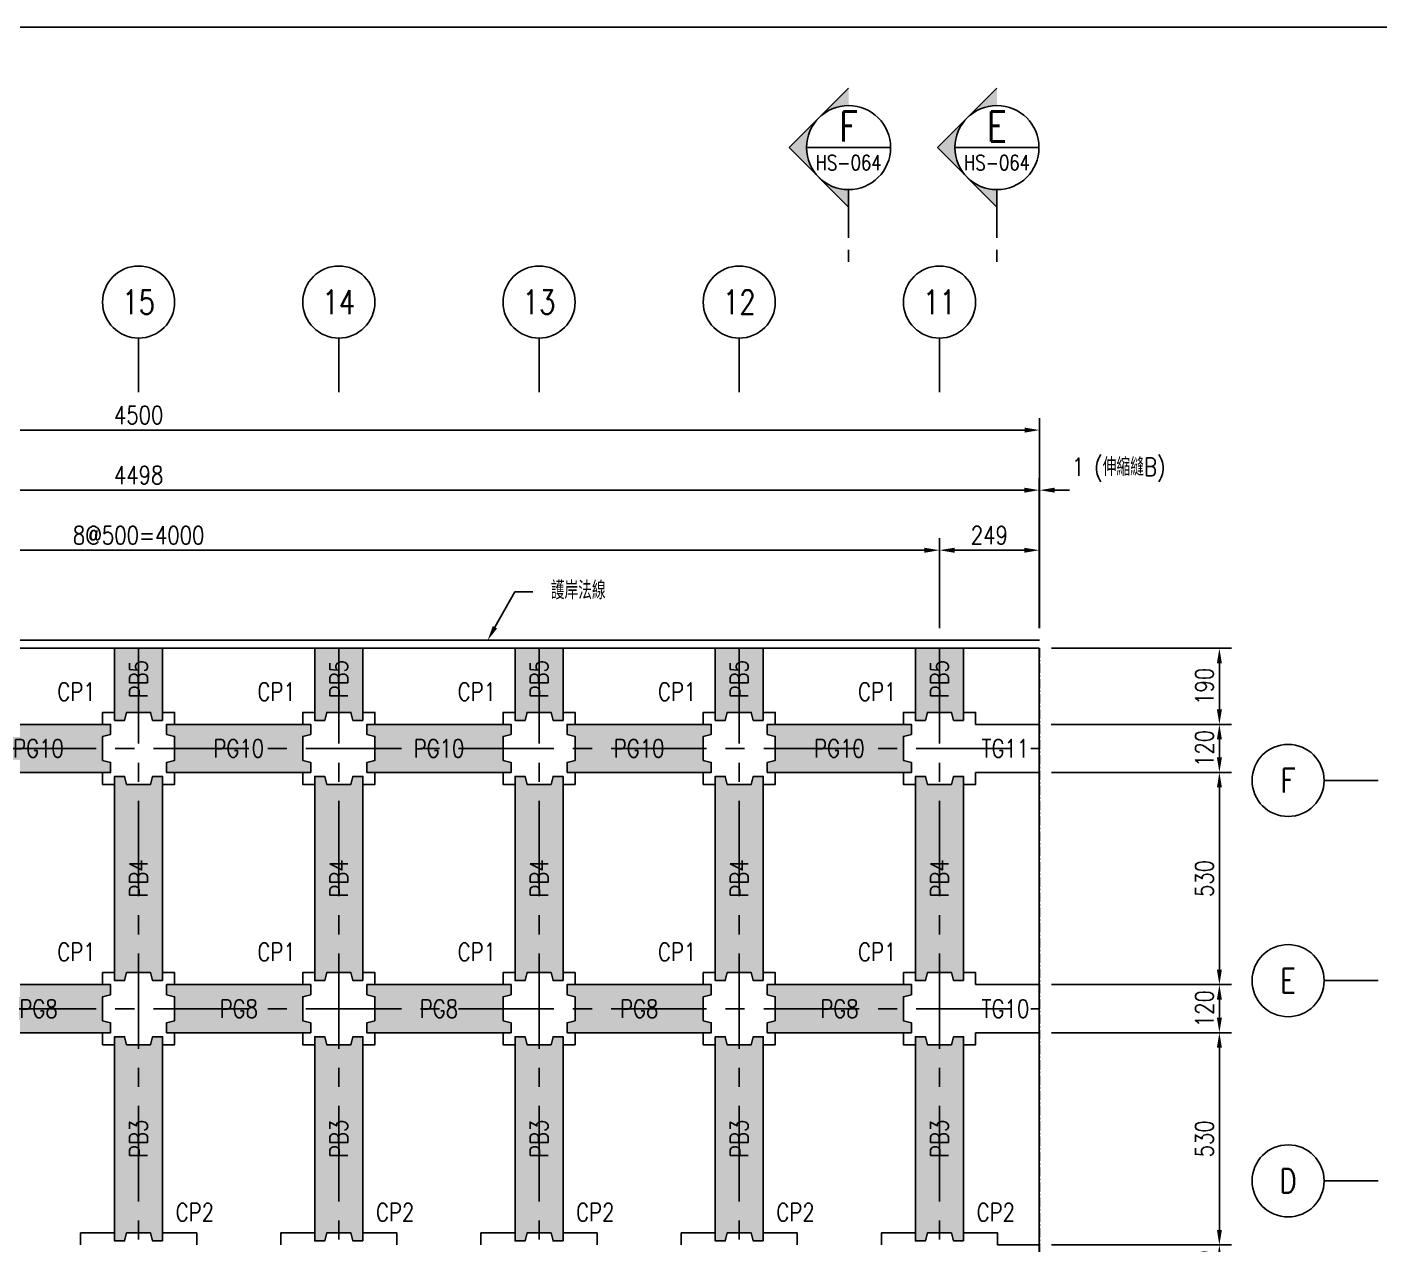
# Model space of a CAD drawing. Extents: x -3697 to 31808, y -9561 to -1274.
# Drawn here: x -648 to 2731, y -4315 to -1274 of the extents above; entities that cross this region are included whole.
import ezdxf
from ezdxf import colors
from ezdxf.entities.mleader import LeaderData, LeaderLine
from ezdxf.enums import TextEntityAlignment as Align
from ezdxf.math import Vec2, Vec3

# ---------------------------------------------------------------- set-up
doc = ezdxf.new("R2010")
doc.units = 0
doc.header["$LTSCALE"] = 0.05
doc.linetypes.add('CENTER', pattern=[50.8, 31.75, -6.35, 6.35, -6.35])
doc.linetypes.add('DASHED', pattern=[19.05, 12.7, -6.35])
doc.layers.get('0').update_dxf_attribs({"linetype": 'CONTINUOUS'})
doc.layers.get('Defpoints').update_dxf_attribs({"linetype": 'CONTINUOUS'})
for name, color, linetype in [('DIM_03', 1, 'CONTINUOUS'), ('HB_0', 7, 'CONTINUOUS'), ('HB_DIM', 1, 'CONTINUOUS'), ('HB_SYMBOLS', 7, 'CONTINUOUS'), ('場鑄梁', 4, 'CONTINUOUS'), ('場鑄梁_TXT', 2, 'CONTINUOUS'), ('場鑄梁_虛線', 4, 'CONTINUOUS'), ('底圖', 7, 'CONTINUOUS'), ('預鑄梁', 7, 'CONTINUOUS'), ('預鑄梁_HATCH', 253, 'CONTINUOUS'), ('預鑄梁_TXT', 2, 'CONTINUOUS'), ('預鑄梁_外緣', 7, 'CONTINUOUS'), ('預鑄樁帽', 6, 'CONTINUOUS'), ('預鑄樁帽_TXT', 2, 'CONTINUOUS')]:
    doc.layers.add(name, color=color, linetype=linetype)
doc.layers.get('預鑄樁帽').off()
doc.styles.get("Standard").update_dxf_attribs({"font": 'ROMANS.shx', "width": 0.8, "bigfont": 'lchinap.shx'})
doc.styles.add('結構平面-V3$0$STANDARD', font='ROMANS', dxfattribs={"width": 0.8, "bigfont": 'LCHINA.shx'})
doc.dimstyles.new('150cm', dxfattribs={"dimscale": 15, "dimtxt": 3, "dimasz": 2.5, "dimexe": 2, "dimexo": 2, "dimgap": 1, "dimtad": 1, "dimdsep": 46, "dimtxsty": 'Standard', "dimcen": 0, "dimclrt": 2, "dimadec": 0, "dimazin": 0, "dimtfac": 1, "dimtix": 1, "dimtmove": 2, "dimatfit": 3, "dimfxl": 0, "dimtolj": 1, "dimtzin": 0, "dimarcsym": 0})

# ---------------------------------------------------------------- blocks, each defined once
blk = doc.blocks.new('*D23')
at = {"layer": 'Defpoints', "color": 0}
for p in [(1879.9, -2580.3), (1630.9, -2805.3), (1879.9, -2805.3)]:
    blk.add_point(p, dxfattribs=at)
at = {"layer": 'HB_DIM', "color": 0, "lineweight": -2}
for p, q in [((1630.9, -2775.3), (1630.9, -2550.3)), ((1879.9, -2775.3), (1879.9, -2550.3)), ((1668.4, -2580.3), (1842.4, -2580.3))]:
    blk.add_line(p, q, dxfattribs=at)
at = {"layer": 'HB_DIM', "color": 0}
for points in [[(1668.4, -2574.1), (1668.4, -2586.6), (1630.9, -2580.3)], [(1842.4, -2574.1), (1842.4, -2586.6), (1879.9, -2580.3)]]:
    blk.add_solid(points, dxfattribs=at)
at = {"layer": 'HB_DIM', "color": 2, "insert": (1755.4, -2542.8), "char_height": 45, "attachment_point": 5}
blk.add_mtext('\\A1;249', dxfattribs=at)
blk = doc.blocks.new('*D24')
at = {"layer": 'Defpoints', "color": 0}
for p in [(1879.9, -2430.3), (-2618.1, -2805.3), (1879.9, -2805.3)]:
    blk.add_point(p, dxfattribs=at)
at = {"layer": 'HB_DIM', "color": 0, "lineweight": -2}
for p, q in [((-2618.1, -2775.3), (-2618.1, -2400.3)), ((-2580.6, -2430.3), (1842.4, -2430.3)), ((1879.9, -2775.3), (1879.9, -2400.3))]:
    blk.add_line(p, q, dxfattribs=at)
at = {"layer": 'HB_DIM', "color": 0}
for points in [[(-2580.6, -2424.1), (-2580.6, -2436.6), (-2618.1, -2430.3)], [(1842.4, -2424.1), (1842.4, -2436.6), (1879.9, -2430.3)]]:
    blk.add_solid(points, dxfattribs=at)
at = {"layer": 'HB_DIM', "color": 2, "insert": (-369.1, -2392.8), "char_height": 45, "attachment_point": 5}
blk.add_mtext('\\A1;4498', dxfattribs=at)
blk = doc.blocks.new('*D25')
at = {"layer": 'Defpoints', "color": 0}
for p in [(1880.9, -2430.3), (1879.9, -2805.3), (1880.9, -2805.3)]:
    blk.add_point(p, dxfattribs=at)
at = {"layer": 'HB_DIM', "color": 0, "lineweight": -2}
for p, q in [((1842.4, -2430.3), (1804.9, -2430.3)), ((1879.9, -2775.3), (1879.9, -2400.3)), ((1879.9, -2430.3), (1880.9, -2430.3)), ((1880.9, -2775.3), (1880.9, -2400.3)), ((1918.4, -2430.3), (1955.9, -2430.3))]:
    blk.add_line(p, q, dxfattribs=at)
at = {"layer": 'HB_DIM', "color": 0}
for points in [[(1842.4, -2424.1), (1842.4, -2436.6), (1879.9, -2430.3)], [(1918.4, -2424.1), (1918.4, -2436.6), (1880.9, -2430.3)]]:
    blk.add_solid(points, dxfattribs=at)
at = {"layer": 'HB_DIM', "color": 2, "insert": (2078.5, -2379.7), "char_height": 45, "attachment_point": 5}
blk.add_mtext('\\A1;1 (伸縮縫B)', dxfattribs=at)
blk = doc.blocks.new('*D27')
at = {"layer": 'Defpoints', "color": 0}
for p in [(1880.9, -2280.3), (-2619.1, -2805.3), (1880.9, -2805.3)]:
    blk.add_point(p, dxfattribs=at)
at = {"layer": 'HB_DIM', "color": 0, "lineweight": -2}
for p, q in [((-2619.1, -2775.3), (-2619.1, -2250.3)), ((1880.9, -2775.3), (1880.9, -2250.3)), ((-2581.6, -2280.3), (1843.4, -2280.3))]:
    blk.add_line(p, q, dxfattribs=at)
at = {"layer": 'HB_DIM', "color": 0}
for points in [[(-2581.6, -2274.1), (-2581.6, -2286.6), (-2619.1, -2280.3)], [(1843.4, -2274.1), (1843.4, -2286.6), (1880.9, -2280.3)]]:
    blk.add_solid(points, dxfattribs=at)
at = {"layer": 'HB_DIM', "color": 2, "insert": (-369.1, -2242.8), "char_height": 45, "attachment_point": 5}
blk.add_mtext('\\A1;4500', dxfattribs=at)
blk = doc.blocks.new('*D82')
at = {"layer": 'Defpoints', "color": 0}
for p in [(-2369.1, -2580.3), (-2369.1, -2805.3), (1630.9, -2805.3)]:
    blk.add_point(p, dxfattribs=at)
at = {"layer": 'HB_DIM', "color": 0, "lineweight": -2}
for p, q in [((-2369.1, -2775.3), (-2369.1, -2550.3)), ((1630.9, -2775.3), (1630.9, -2550.3)), ((1593.4, -2580.3), (-2331.6, -2580.3))]:
    blk.add_line(p, q, dxfattribs=at)
at = {"layer": 'HB_DIM', "color": 0}
for points in [[(-2331.6, -2574.1), (-2331.6, -2586.6), (-2369.1, -2580.3)], [(1593.4, -2574.1), (1593.4, -2586.6), (1630.9, -2580.3)]]:
    blk.add_solid(points, dxfattribs=at)
at = {"layer": 'HB_DIM', "color": 2, "insert": (-369.1, -2542.8), "char_height": 45, "attachment_point": 5}
blk.add_mtext('\\A1;8@500=4000', dxfattribs=at)
blk = doc.blocks.new('*D85')
at = {"layer": 'Defpoints', "color": 0}
for p in [(1880.9, -2825.3), (1879.9, -3015.3), (2329.9, -3015.3)]:
    blk.add_point(p, dxfattribs=at)
at = {"layer": 'HB_DIM', "color": 0, "lineweight": -2}
for p, q in [((1910.9, -2825.3), (2359.9, -2825.3)), ((2329.9, -2862.8), (2329.9, -2977.8)), ((1909.9, -3015.3), (2359.9, -3015.3))]:
    blk.add_line(p, q, dxfattribs=at)
at = {"layer": 'HB_DIM', "color": 0}
for points in [[(2323.7, -2862.8), (2336.2, -2862.8), (2329.9, -2825.3)], [(2323.7, -2977.8), (2336.2, -2977.8), (2329.9, -3015.3)]]:
    blk.add_solid(points, dxfattribs=at)
at = {"layer": 'HB_DIM', "color": 2, "insert": (2292.4, -2920.3), "char_height": 45, "attachment_point": 5, "rotation": 90}
blk.add_mtext('\\A1;190', dxfattribs=at)
blk = doc.blocks.new('*D86')
at = {"layer": 'Defpoints', "color": 0}
for p in [(1879.9, -3015.3), (1880.9, -3135.3), (2329.9, -3135.3)]:
    blk.add_point(p, dxfattribs=at)
at = {"layer": 'HB_DIM', "color": 0, "lineweight": -2}
for p, q in [((1909.9, -3015.3), (2359.9, -3015.3)), ((2329.9, -3052.8), (2329.9, -3097.8)), ((1910.9, -3135.3), (2359.9, -3135.3))]:
    blk.add_line(p, q, dxfattribs=at)
at = {"layer": 'HB_DIM', "color": 0}
for points in [[(2323.7, -3052.8), (2336.2, -3052.8), (2329.9, -3015.3)], [(2323.7, -3097.8), (2336.2, -3097.8), (2329.9, -3135.3)]]:
    blk.add_solid(points, dxfattribs=at)
at = {"layer": 'HB_DIM', "color": 2, "insert": (2292.4, -3075.3), "char_height": 45, "attachment_point": 5, "rotation": 90}
blk.add_mtext('\\A1;120', dxfattribs=at)
blk = doc.blocks.new('*D87')
at = {"layer": 'Defpoints', "color": 0}
for p in [(1880.9, -3135.3), (1880.9, -3665.3), (2329.9, -3665.3)]:
    blk.add_point(p, dxfattribs=at)
at = {"layer": 'HB_DIM', "color": 0, "lineweight": -2}
for p, q in [((1910.9, -3135.3), (2359.9, -3135.3)), ((2329.9, -3172.8), (2329.9, -3627.8)), ((1910.9, -3665.3), (2359.9, -3665.3))]:
    blk.add_line(p, q, dxfattribs=at)
at = {"layer": 'HB_DIM', "color": 0}
for points in [[(2323.7, -3172.8), (2336.2, -3172.8), (2329.9, -3135.3)], [(2323.7, -3627.8), (2336.2, -3627.8), (2329.9, -3665.3)]]:
    blk.add_solid(points, dxfattribs=at)
at = {"layer": 'HB_DIM', "color": 2, "insert": (2292.4, -3400.3), "char_height": 45, "attachment_point": 5, "rotation": 90}
blk.add_mtext('\\A1;530', dxfattribs=at)
blk = doc.blocks.new('*D88')
at = {"layer": 'Defpoints', "color": 0}
for p in [(1880.9, -3665.3), (1880.9, -3785.3), (2329.9, -3785.3)]:
    blk.add_point(p, dxfattribs=at)
at = {"layer": 'HB_DIM', "color": 0, "lineweight": -2}
for p, q in [((1910.9, -3665.3), (2359.9, -3665.3)), ((2329.9, -3702.8), (2329.9, -3747.8)), ((1910.9, -3785.3), (2359.9, -3785.3))]:
    blk.add_line(p, q, dxfattribs=at)
at = {"layer": 'HB_DIM', "color": 0}
for points in [[(2323.7, -3702.8), (2336.2, -3702.8), (2329.9, -3665.3)], [(2323.7, -3747.8), (2336.2, -3747.8), (2329.9, -3785.3)]]:
    blk.add_solid(points, dxfattribs=at)
at = {"layer": 'HB_DIM', "color": 2, "insert": (2292.4, -3725.3), "char_height": 45, "attachment_point": 5, "rotation": 90}
blk.add_mtext('\\A1;120', dxfattribs=at)
blk = doc.blocks.new('*D89')
at = {"layer": 'Defpoints', "color": 0}
for p in [(1880.9, -3785.3), (1880.9, -4315.3), (2329.9, -4315.3)]:
    blk.add_point(p, dxfattribs=at)
at = {"layer": 'HB_DIM', "color": 0, "lineweight": -2}
for p, q in [((1910.9, -3785.3), (2359.9, -3785.3)), ((2329.9, -3822.8), (2329.9, -4277.8)), ((1910.9, -4315.3), (2359.9, -4315.3))]:
    blk.add_line(p, q, dxfattribs=at)
at = {"layer": 'HB_DIM', "color": 0}
for points in [[(2323.7, -3822.8), (2336.2, -3822.8), (2329.9, -3785.3)], [(2323.7, -4277.8), (2336.2, -4277.8), (2329.9, -4315.3)]]:
    blk.add_solid(points, dxfattribs=at)
at = {"layer": 'HB_DIM', "color": 2, "insert": (2292.4, -4050.3), "char_height": 45, "attachment_point": 5, "rotation": 90}
blk.add_mtext('\\A1;530', dxfattribs=at)
blk = doc.blocks.new('*D90')
at = {"layer": 'Defpoints', "color": 0}
for p in [(1880.9, -4315.3), (1880.9, -4435.3), (2329.9, -4435.3)]:
    blk.add_point(p, dxfattribs=at)
at = {"layer": 'HB_DIM', "color": 0, "lineweight": -2}
for p, q in [((1910.9, -4315.3), (2359.9, -4315.3)), ((2329.9, -4352.8), (2329.9, -4397.8)), ((1910.9, -4435.3), (2359.9, -4435.3))]:
    blk.add_line(p, q, dxfattribs=at)
at = {"layer": 'HB_DIM', "color": 0}
for points in [[(2323.7, -4352.8), (2336.2, -4352.8), (2329.9, -4315.3)], [(2323.7, -4397.8), (2336.2, -4397.8), (2329.9, -4435.3)]]:
    blk.add_solid(points, dxfattribs=at)
at = {"layer": 'HB_DIM', "color": 2, "insert": (2292.4, -4375.3), "char_height": 45, "attachment_point": 5, "rotation": 90}
blk.add_mtext('\\A1;120', dxfattribs=at)
blk = doc.blocks.new('gr_t')
at = {"layer": 'HB_SYMBOLS', "color": 4, "linetype": 'Continuous'}
blk.add_line((0, -6), (0, -15), dxfattribs=at)
blk.add_circle((0, 0), 6, dxfattribs=at)
at = {"layer": 'HB_SYMBOLS', "color": 4, "linetype": 'Continuous', "width": 0.8}
blk.add_attdef('A', text='', height=4.5, dxfattribs=at).set_placement((0, 0), align=Align.MIDDLE)
blk = doc.blocks.new('PG8')
at = {"layer": '預鑄梁_HATCH'}
blk.add_hatch(color=256, dxfattribs=at).paths.add_polyline_path([(0, 25), (0, 0), (360, 0), (360, 25), (340, 30), (340, 90), (360, 95), (360, 120), (0, 120), (0, 95), (20, 90), (20, 30)])
at = {"layer": '預鑄梁', "linetype": 'DASHED', "ltscale": 50}
blk.add_lwpolyline([(0, 0), (0, 25), (20, 30), (20, 90), (0, 95), (0, 120), (360, 120), (360, 95), (340, 90), (340, 30), (360, 25), (360, 0), (0, 0)], dxfattribs=at)
at = {"layer": '預鑄梁_外緣'}
blk.add_lwpolyline([(0, 0), (0, 25), (20, 30), (20, 90), (0, 95), (0, 120), (360, 120), (360, 95), (340, 90), (340, 30), (360, 25), (360, 0), (0, 0)], dxfattribs=at)
at = {"layer": '預鑄梁_TXT', "linetype": 'Continuous', "style": '結構平面-V3$0$STANDARD', "width": 0.8}
blk.add_text('PG8', height=45, rotation=0, dxfattribs=at).set_placement((180, 60), align=Align.MIDDLE)
blk = doc.blocks.new('PG10')
at = {"layer": '預鑄梁_HATCH'}
blk.add_hatch(color=256, dxfattribs=at).paths.add_polyline_path([(0, 25), (0, 0), (360, 0), (360, 25), (340, 30), (340, 90), (360, 95), (360, 120), (0, 120), (0, 95), (20, 90), (20, 30)])
at = {"layer": '預鑄梁', "linetype": 'DASHED', "ltscale": 50}
blk.add_lwpolyline([(0, 0), (0, 25), (20, 30), (20, 90), (0, 95), (0, 120), (360, 120), (360, 95), (340, 90), (340, 30), (360, 25), (360, 0), (0, 0)], dxfattribs=at)
at = {"layer": '預鑄梁_外緣'}
blk.add_lwpolyline([(0, 0), (0, 25), (20, 30), (20, 90), (0, 95), (0, 120), (360, 120), (360, 95), (340, 90), (340, 30), (360, 25), (360, 0), (0, 0)], dxfattribs=at)
at = {"layer": '預鑄梁_TXT', "linetype": 'Continuous', "style": '結構平面-V3$0$STANDARD', "width": 0.8}
blk.add_text('PG10', height=45, rotation=0, dxfattribs=at).set_placement((180, 60), align=Align.MIDDLE)
blk = doc.blocks.new('PB3')
at = {"layer": '預鑄梁_HATCH'}
blk.add_hatch(color=256, dxfattribs=at).paths.add_polyline_path([(-25, 0), (0, 0), (0, 510), (-25, 510), (-30, 490), (-90, 490), (-95, 510), (-120, 510), (-120, 0), (-95, 0), (-90, 20), (-30, 20)])
at = {"layer": '預鑄梁', "linetype": 'DASHED', "ltscale": 50}
blk.add_lwpolyline([(0, 0), (-25, 0), (-30, 20), (-90, 20), (-95, 0), (-120, 0), (-120, 510), (-95, 510), (-90, 490), (-30, 490), (-25, 510), (0, 510), (0, 0)], dxfattribs=at)
at = {"layer": '預鑄梁_外緣'}
blk.add_lwpolyline([(0, 0), (-25, 0), (-30, 20), (-90, 20), (-95, 0), (-120, 0), (-120, 510), (-95, 510), (-90, 490), (-30, 490), (-25, 510), (0, 510), (0, 0)], dxfattribs=at)
at = {"layer": '預鑄梁_TXT', "linetype": 'Continuous', "style": '結構平面-V3$0$STANDARD', "width": 0.8}
blk.add_text('PB3', height=45, rotation=90, dxfattribs=at).set_placement((-60, 255), align=Align.MIDDLE)
blk = doc.blocks.new('PB4')
at = {"layer": '預鑄梁_HATCH'}
blk.add_hatch(color=256, dxfattribs=at).paths.add_polyline_path([(-25, 0), (0, 0), (0, 510), (-25, 510), (-30, 490), (-90, 490), (-95, 510), (-120, 510), (-120, 0), (-95, 0), (-90, 20), (-30, 20)])
at = {"layer": '預鑄梁', "linetype": 'DASHED', "ltscale": 50}
blk.add_lwpolyline([(0, 0), (-25, 0), (-30, 20), (-90, 20), (-95, 0), (-120, 0), (-120, 510), (-95, 510), (-90, 490), (-30, 490), (-25, 510), (0, 510), (0, 0)], dxfattribs=at)
at = {"layer": '預鑄梁_外緣'}
blk.add_lwpolyline([(0, 0), (-25, 0), (-30, 20), (-90, 20), (-95, 0), (-120, 0), (-120, 510), (-95, 510), (-90, 490), (-30, 490), (-25, 510), (0, 510), (0, 0)], dxfattribs=at)
at = {"layer": '預鑄梁_TXT', "linetype": 'Continuous', "style": '結構平面-V3$0$STANDARD', "width": 0.8}
blk.add_text('PB4', height=45, rotation=90, dxfattribs=at).set_placement((-60, 255), align=Align.MIDDLE)
blk = doc.blocks.new('PB5')
at = {"layer": '預鑄梁_HATCH'}
blk.add_hatch(color=256, dxfattribs=at).paths.add_polyline_path([(0, 180), (-120, 180), (-120, 0), (-95, 0), (-90, 20), (-30, 20), (-25, 0), (0, 0)])
at = {"layer": '預鑄梁', "linetype": 'DASHED', "ltscale": 50}
blk.add_lwpolyline([(0, 0), (-25, 0), (-30, 20), (-90, 20), (-95, 0), (-120, 0), (-120, 180), (0, 180), (0, 0)], dxfattribs=at)
at = {"layer": '預鑄梁_外緣'}
blk.add_lwpolyline([(0, 0), (-25, 0), (-30, 20), (-90, 20), (-95, 0), (-120, 0), (-120, 180), (0, 180), (0, 0)], dxfattribs=at)
at = {"layer": '預鑄梁_TXT', "linetype": 'Continuous', "style": '結構平面-V3$0$STANDARD', "width": 0.8}
blk.add_text('PB5', height=45, rotation=90, dxfattribs=at).set_placement((-60, 102.7), align=Align.MIDDLE)
blk = doc.blocks.new('CP1')
at = {"layer": '預鑄樁帽_TXT', "linetype": 'Continuous', "width": 0.8}
blk.add_text('CP1', height=45, dxfattribs=at).set_placement((-255.3, 241.6), align=Align.MIDDLE)
blk = doc.blocks.new('CP2')
at = {"layer": '預鑄樁帽_TXT', "linetype": 'Continuous', "width": 0.8}
blk.add_text('CP2', height=45, dxfattribs=at).set_placement((-14.5, 241.6), align=Align.MIDDLE)
blk = doc.blocks.new('SEC2U0-n')
at = {"color": 2, "linetype": 'Continuous'}
for p, q in [((-9.9, 0), (0, 9.9)), ((0, 9.9), (9.9, 0)), ((-7.51, 0), (-10.62, 0))]:
    blk.add_line(p, q, dxfattribs=at)
at = {"color": 3}
for p, q in [((-17, 0), (-19, 0)), ((-15, 0), (-7, 0))]:
    blk.add_line(p, q, dxfattribs=at)
at = {"color": 2, "linetype": 'Continuous'}
blk.add_circle((0, 0), 7, dxfattribs=at)
for points in [[(0, 9.9), (-3.5, 6.06), (-4.95, 4.95), (-4.26, 5.55)], [(0, 9.9), (-1.81, 6.76), (-3.5, 6.06), (-1.81, 6.76)], [(0, 9.9), (0, 7), (-1.81, 6.76), (-0.91, 6.94)], [(0, 9.9), (3.5, 6.06), (4.95, 4.95), (4.26, 5.55)], [(0, 9.9), (1.81, 6.76), (3.5, 6.06), (1.81, 6.76)], [(0, 9.9), (0, 7), (1.81, 6.76), (0.91, 6.94)], [(-9.9, 0), (-6.06, 3.5), (-4.95, 4.95), (-5.55, 4.26)], [(9.9, 0), (6.06, 3.5), (4.95, 4.95), (5.55, 4.26)], [(-9.9, 0), (-6.76, 1.81), (-6.06, 3.5), (-6.76, 1.81)], [(9.9, 0), (6.76, 1.81), (6.06, 3.5), (6.76, 1.81)], [(-9.9, 0), (-7, 0), (-6.76, 1.81), (-6.94, 0.91)], [(9.9, 0), (7, 0), (6.76, 1.81), (6.94, 0.91)]]:
    blk.add_solid(points, dxfattribs=at)
blk = doc.blocks.new('ST-n')
at = {"color": 2}
blk.add_line((-7, 0), (7, 0), dxfattribs=at)
blk.add_circle((0, 0), 7, dxfattribs=at)
at = {"color": 3, "width": 0.8}
blk.add_attdef('A', text='', height=4.5, dxfattribs=at).set_placement((0, 3.5), align=Align.MIDDLE)
at = {"color": 1, "width": 0.8}
blk.add_attdef('HB2002', text='', height=2.5, dxfattribs=at).set_placement((0, -2.5), align=Align.MIDDLE)
blk = doc.blocks.new('碼頭結構總配置圖')
at = {"layer": 'Defpoints', "color": 217}
blk.add_lwpolyline([(8137.6, -8226.3), (5145.1, -8226.3), (5145.1, -9561.3), (-3697.4, -9561.3), (-3697.4, -1273.8), (8137.6, -1273.8)], close=True, dxfattribs=at)
at = {"layer": '場鑄梁'}
for p, q in [((1720.9, -3015.3), (1879.9, -3015.3)), ((1720.9, -3135.3), (1879.9, -3135.3)), ((1720.9, -3665.3), (1879.9, -3665.3)), ((1720.9, -3785.3), (1879.9, -3785.3)), ((1775.9, -4315.3), (1879.9, -4315.3))]:
    blk.add_line(p, q, dxfattribs=at)
for points in [[(-429.1, -2985.3), (-459.1, -2985.3), (-459.1, -3015.3)], [(-279.1, -3015.3), (-279.1, -2985.3), (-309.1, -2985.3)], [(70.9, -2985.3), (40.9, -2985.3), (40.9, -3015.3)], [(220.9, -3015.3), (220.9, -2985.3), (190.9, -2985.3)], [(570.9, -2985.3), (540.9, -2985.3), (540.9, -3015.3)], [(720.9, -3015.3), (720.9, -2985.3), (690.9, -2985.3)], [(1070.9, -2985.3), (1040.9, -2985.3), (1040.9, -3015.3)], [(1220.9, -3015.3), (1220.9, -2985.3), (1190.9, -2985.3)], [(1570.9, -2985.3), (1540.9, -2985.3), (1540.9, -3015.3)], [(1720.9, -3015.3), (1720.9, -2985.3), (1690.9, -2985.3)], [(-429.1, -3165.3), (-459.1, -3165.3), (-459.1, -3135.3)], [(-279.1, -3135.3), (-279.1, -3165.3), (-309.1, -3165.3)], [(70.9, -3165.3), (40.9, -3165.3), (40.9, -3135.3)], [(220.9, -3135.3), (220.9, -3165.3), (190.9, -3165.3)], [(570.9, -3165.3), (540.9, -3165.3), (540.9, -3135.3)], [(720.9, -3135.3), (720.9, -3165.3), (690.9, -3165.3)], [(1070.9, -3165.3), (1040.9, -3165.3), (1040.9, -3135.3)], [(1220.9, -3135.3), (1220.9, -3165.3), (1190.9, -3165.3)], [(1570.9, -3165.3), (1540.9, -3165.3), (1540.9, -3135.3)], [(1720.9, -3135.3), (1720.9, -3165.3), (1690.9, -3165.3)], [(-429.1, -3635.3), (-459.1, -3635.3), (-459.1, -3665.3)], [(-279.1, -3665.3), (-279.1, -3635.3), (-309.1, -3635.3)], [(70.9, -3635.3), (40.9, -3635.3), (40.9, -3665.3)], [(220.9, -3665.3), (220.9, -3635.3), (190.9, -3635.3)], [(570.9, -3635.3), (540.9, -3635.3), (540.9, -3665.3)], [(720.9, -3665.3), (720.9, -3635.3), (690.9, -3635.3)], [(1070.9, -3635.3), (1040.9, -3635.3), (1040.9, -3665.3)], [(1220.9, -3665.3), (1220.9, -3635.3), (1190.9, -3635.3)], [(1570.9, -3635.3), (1540.9, -3635.3), (1540.9, -3665.3)], [(1720.9, -3665.3), (1720.9, -3635.3), (1690.9, -3635.3)], [(-429.1, -3815.3), (-459.1, -3815.3), (-459.1, -3785.3)], [(-279.1, -3785.3), (-279.1, -3815.3), (-309.1, -3815.3)], [(70.9, -3815.3), (40.9, -3815.3), (40.9, -3785.3)], [(220.9, -3785.3), (220.9, -3815.3), (190.9, -3815.3)], [(570.9, -3815.3), (540.9, -3815.3), (540.9, -3785.3)], [(720.9, -3785.3), (720.9, -3815.3), (690.9, -3815.3)], [(1070.9, -3815.3), (1040.9, -3815.3), (1040.9, -3785.3)], [(1220.9, -3785.3), (1220.9, -3815.3), (1190.9, -3815.3)], [(1570.9, -3815.3), (1540.9, -3815.3), (1540.9, -3785.3)], [(1720.9, -3785.3), (1720.9, -3815.3), (1690.9, -3815.3)], [(-429.1, -4285.3), (-514.1, -4285.3), (-514.1, -4315.3)], [(-224.1, -4315.3), (-224.1, -4285.3), (-309.1, -4285.3)], [(70.9, -4285.3), (-14.1, -4285.3), (-14.1, -4315.3)], [(275.9, -4315.3), (275.9, -4285.3), (190.9, -4285.3)], [(570.9, -4285.3), (485.9, -4285.3), (485.9, -4315.3)], [(775.9, -4315.3), (775.9, -4285.3), (690.9, -4285.3)], [(1070.9, -4285.3), (985.9, -4285.3), (985.9, -4315.3)], [(1275.9, -4315.3), (1275.9, -4285.3), (1190.9, -4285.3)], [(1570.9, -4285.3), (1485.9, -4285.3), (1485.9, -4315.3)], [(1775.9, -4315.3), (1775.9, -4285.3), (1690.9, -4285.3)]]:
    blk.add_lwpolyline(points, dxfattribs=at)
at = {"layer": '場鑄梁_虛線', "linetype": 'DASHED', "ltscale": 50}
for p, q in [((1720.9, -3015.3), (1879.9, -3015.3)), ((1720.9, -3135.3), (1879.9, -3135.3)), ((1720.9, -3665.3), (1879.9, -3665.3)), ((1720.9, -3785.3), (1879.9, -3785.3)), ((1775.9, -4315.3), (1879.9, -4315.3))]:
    blk.add_line(p, q, dxfattribs=at)
for points in [[(-429.1, -2985.3), (-459.1, -2985.3), (-459.1, -3015.3)], [(-279.1, -3015.3), (-279.1, -2985.3), (-309.1, -2985.3)], [(70.9, -2985.3), (40.9, -2985.3), (40.9, -3015.3)], [(220.9, -3015.3), (220.9, -2985.3), (190.9, -2985.3)], [(570.9, -2985.3), (540.9, -2985.3), (540.9, -3015.3)], [(720.9, -3015.3), (720.9, -2985.3), (690.9, -2985.3)], [(1070.9, -2985.3), (1040.9, -2985.3), (1040.9, -3015.3)], [(1220.9, -3015.3), (1220.9, -2985.3), (1190.9, -2985.3)], [(1570.9, -2985.3), (1540.9, -2985.3), (1540.9, -3015.3)], [(1720.9, -3015.3), (1720.9, -2985.3), (1690.9, -2985.3)], [(-429.1, -3165.3), (-459.1, -3165.3), (-459.1, -3135.3)], [(-279.1, -3135.3), (-279.1, -3165.3), (-309.1, -3165.3)], [(70.9, -3165.3), (40.9, -3165.3), (40.9, -3135.3)], [(220.9, -3135.3), (220.9, -3165.3), (190.9, -3165.3)], [(570.9, -3165.3), (540.9, -3165.3), (540.9, -3135.3)], [(720.9, -3135.3), (720.9, -3165.3), (690.9, -3165.3)], [(1070.9, -3165.3), (1040.9, -3165.3), (1040.9, -3135.3)], [(1220.9, -3135.3), (1220.9, -3165.3), (1190.9, -3165.3)], [(1570.9, -3165.3), (1540.9, -3165.3), (1540.9, -3135.3)], [(1720.9, -3135.3), (1720.9, -3165.3), (1690.9, -3165.3)], [(-429.1, -3635.3), (-459.1, -3635.3), (-459.1, -3665.3)], [(-279.1, -3665.3), (-279.1, -3635.3), (-309.1, -3635.3)], [(70.9, -3635.3), (40.9, -3635.3), (40.9, -3665.3)], [(220.9, -3665.3), (220.9, -3635.3), (190.9, -3635.3)], [(570.9, -3635.3), (540.9, -3635.3), (540.9, -3665.3)], [(720.9, -3665.3), (720.9, -3635.3), (690.9, -3635.3)], [(1070.9, -3635.3), (1040.9, -3635.3), (1040.9, -3665.3)], [(1220.9, -3665.3), (1220.9, -3635.3), (1190.9, -3635.3)], [(1570.9, -3635.3), (1540.9, -3635.3), (1540.9, -3665.3)], [(1720.9, -3665.3), (1720.9, -3635.3), (1690.9, -3635.3)], [(-429.1, -3815.3), (-459.1, -3815.3), (-459.1, -3785.3)], [(-279.1, -3785.3), (-279.1, -3815.3), (-309.1, -3815.3)], [(70.9, -3815.3), (40.9, -3815.3), (40.9, -3785.3)], [(220.9, -3785.3), (220.9, -3815.3), (190.9, -3815.3)], [(570.9, -3815.3), (540.9, -3815.3), (540.9, -3785.3)], [(720.9, -3785.3), (720.9, -3815.3), (690.9, -3815.3)], [(1070.9, -3815.3), (1040.9, -3815.3), (1040.9, -3785.3)], [(1220.9, -3785.3), (1220.9, -3815.3), (1190.9, -3815.3)], [(1570.9, -3815.3), (1540.9, -3815.3), (1540.9, -3785.3)], [(1720.9, -3785.3), (1720.9, -3815.3), (1690.9, -3815.3)], [(-429.1, -4285.3), (-514.1, -4285.3), (-514.1, -4315.3)], [(-224.1, -4315.3), (-224.1, -4285.3), (-309.1, -4285.3)], [(70.9, -4285.3), (-14.1, -4285.3), (-14.1, -4315.3)], [(275.9, -4315.3), (275.9, -4285.3), (190.9, -4285.3)], [(570.9, -4285.3), (485.9, -4285.3), (485.9, -4315.3)], [(775.9, -4315.3), (775.9, -4285.3), (690.9, -4285.3)], [(1070.9, -4285.3), (985.9, -4285.3), (985.9, -4315.3)], [(1275.9, -4315.3), (1275.9, -4285.3), (1190.9, -4285.3)], [(1570.9, -4285.3), (1485.9, -4285.3), (1485.9, -4315.3)], [(1775.9, -4315.3), (1775.9, -4285.3), (1690.9, -4285.3)]]:
    blk.add_lwpolyline(points, dxfattribs=at)
at = {"layer": '底圖'}
blk.add_line((-2619.1, -2805.3), (1880.9, -2805.3), dxfattribs=at)
at = {"layer": '底圖', "color": 252, "linetype": 'CENTER', "ltscale": 150}
for p, q in [((-369.1, -2825.3), (-369.1, -5805.3)), ((130.9, -2825.3), (130.9, -5805.3)), ((630.9, -2825.3), (630.9, -5805.3)), ((1130.9, -2825.3), (1130.9, -5805.3)), ((1630.9, -2825.3), (1630.9, -5805.3)), ((-2618.1, -3075.3), (1880.9, -3075.3)), ((-2618.1, -3725.3), (1880.9, -3725.3))]:
    blk.add_line(p, q, dxfattribs=at)
at = {"layer": '底圖', "linetype": 'CENTER', "ltscale": 15}
blk.add_line((1880.9, -2825.3), (1880.9, -5805.3), dxfattribs=at)
at = {"layer": '底圖', "color": 4, "linetype": 'Continuous'}
blk.add_lwpolyline([(1879.9, -2825.3), (1879.9, -5805.3), (-2618.1, -5805.3), (-2618.1, -2825.3), (1879.9, -2825.3)], dxfattribs=at)
at = {"layer": 'DIM_03', "xscale": 14.99999999999999, "yscale": 14.99999999999999, "zscale": 14.99999999999999, "rotation": 90.00000086103375}
for p in [(1403.9, -1574.8), (1774.4, -1574.8)]:
    blk.add_blockref('SEC2U0-n', p, dxfattribs=at)
at = {"layer": 'DIM_03', "linetype": 'Continuous'}
ref = blk.add_blockref('ST-n', (1403.9, -1574.8), dxfattribs=dict(at, xscale=14.99999999999999, yscale=14.99999999999999, zscale=14.99999999999999, rotation=7.778254040857746e-07))
ref.add_attrib('HB2002', 'HS-064', dxfattribs={"layer": '0', "color": 1, "height": 37.5, "rotation": 360, "width": 0.8}).set_placement((1403.9, -1612.3), align=Align.MIDDLE)
ref.add_attrib('A', 'F', dxfattribs={"layer": '0', "color": 3, "height": 75, "rotation": 360, "width": 0.8}).set_placement((1403.9, -1522.3), align=Align.MIDDLE)
ref = blk.add_blockref('ST-n', (1774.4, -1574.8), dxfattribs=dict(at, xscale=14.99999999999999, yscale=14.99999999999999, zscale=14.99999999999999, rotation=7.778254040857746e-07))
ref.add_attrib('HB2002', 'HS-064', dxfattribs={"layer": '0', "color": 1, "height": 37.5, "rotation": 360, "width": 0.8}).set_placement((1774.4, -1612.3), align=Align.MIDDLE)
ref.add_attrib('A', 'E', dxfattribs={"layer": '0', "color": 3, "height": 75, "rotation": 360, "width": 0.8}).set_placement((1774.4, -1522.3), align=Align.MIDDLE)
at = {"layer": '底圖'}
ref = blk.add_blockref('gr_t', (-369.1, -1960.6), dxfattribs=dict(at, xscale=15, yscale=15, zscale=15))
ref.add_attrib('A', '15', dxfattribs={"layer": 'HB_SYMBOLS', "color": 4, "linetype": 'Continuous', "height": 60, "width": 0.8}).set_placement((-369.1, -1960.6), align=Align.MIDDLE)
ref = blk.add_blockref('gr_t', (130.9, -1960.6), dxfattribs=dict(at, xscale=15, yscale=15, zscale=15))
ref.add_attrib('A', '14', dxfattribs={"layer": 'HB_SYMBOLS', "color": 4, "linetype": 'Continuous', "height": 60, "width": 0.8}).set_placement((130.9, -1960.6), align=Align.MIDDLE)
ref = blk.add_blockref('gr_t', (630.9, -1960.6), dxfattribs=dict(at, xscale=15, yscale=15, zscale=15))
ref.add_attrib('A', '13', dxfattribs={"layer": 'HB_SYMBOLS', "color": 4, "linetype": 'Continuous', "height": 60, "width": 0.8}).set_placement((630.9, -1960.6), align=Align.MIDDLE)
ref = blk.add_blockref('gr_t', (1130.9, -1960.6), dxfattribs=dict(at, xscale=15, yscale=15, zscale=15))
ref.add_attrib('A', '12', dxfattribs={"layer": 'HB_SYMBOLS', "color": 4, "linetype": 'Continuous', "height": 60, "width": 0.8}).set_placement((1130.9, -1960.6), align=Align.MIDDLE)
ref = blk.add_blockref('gr_t', (1630.9, -1960.6), dxfattribs=dict(at, xscale=15, yscale=15, zscale=15))
ref.add_attrib('A', '11', dxfattribs={"layer": 'HB_SYMBOLS', "color": 4, "linetype": 'Continuous', "height": 60, "width": 0.8}).set_placement((1630.9, -1960.6), align=Align.MIDDLE)
ref = blk.add_blockref('gr_t', (2501.5, -3155.3), dxfattribs=dict(at, xscale=15, yscale=15, zscale=15, rotation=90))
ref.add_attrib('A', 'F', dxfattribs={"layer": 'HB_SYMBOLS', "color": 4, "linetype": 'Continuous', "height": 60, "width": 0.8}).set_placement((2501.5, -3155.3), align=Align.MIDDLE)
ref = blk.add_blockref('gr_t', (2501.5, -3655.3), dxfattribs=dict(at, xscale=15, yscale=15, zscale=15, rotation=90))
ref.add_attrib('A', 'E', dxfattribs={"layer": 'HB_SYMBOLS', "color": 4, "linetype": 'Continuous', "height": 60, "width": 0.8}).set_placement((2501.5, -3655.3), align=Align.MIDDLE)
ref = blk.add_blockref('gr_t', (2501.5, -4155.3), dxfattribs=dict(at, xscale=15, yscale=15, zscale=15, rotation=90))
ref.add_attrib('A', 'D', dxfattribs={"layer": 'HB_SYMBOLS', "color": 4, "linetype": 'Continuous', "height": 60, "width": 0.8}).set_placement((2501.5, -4155.3), align=Align.MIDDLE)
at = {"layer": '預鑄梁'}
for name, p in [('PB5', (-309.1, -3005.3)), ('PB5', (190.9, -3005.3)), ('PB5', (690.9, -3005.3)), ('PB5', (1190.9, -3005.3)), ('PB5', (1690.9, -3005.3)), ('PG10', (-799.1, -3135.3)), ('PG10', (-299.1, -3135.3)), ('PG10', (200.9, -3135.3)), ('PG10', (700.9, -3135.3)), ('PG10', (1200.9, -3135.3)), ('PB4', (-309.1, -3655.3)), ('PB4', (190.9, -3655.3)), ('PB4', (690.9, -3655.3)), ('PB4', (1190.9, -3655.3)), ('PB4', (1690.9, -3655.3)), ('PG8', (-799.1, -3785.3)), ('PG8', (-299.1, -3785.3)), ('PG8', (200.9, -3785.3)), ('PG8', (700.9, -3785.3)), ('PG8', (1200.9, -3785.3)), ('PB3', (-309.1, -4305.3)), ('PB3', (190.9, -4305.3)), ('PB3', (690.9, -4305.3)), ('PB3', (1190.9, -4305.3)), ('PB3', (1690.9, -4305.3))]:
    blk.add_blockref(name, p, dxfattribs=at)
at = {"layer": '預鑄樁帽'}
for name, p in [('CP1', (-269.1, -3175.3)), ('CP1', (230.9, -3175.3)), ('CP1', (730.9, -3175.3)), ('CP1', (1230.9, -3175.3)), ('CP1', (1730.9, -3175.3)), ('CP1', (-269.1, -3825.3)), ('CP1', (230.9, -3825.3)), ('CP1', (730.9, -3825.3)), ('CP1', (1230.9, -3825.3)), ('CP1', (1730.9, -3825.3)), ('CP2', (-214.1, -4475.3)), ('CP2', (285.9, -4475.3)), ('CP2', (785.9, -4475.3)), ('CP2', (1285.9, -4475.3)), ('CP2', (1785.9, -4475.3))]:
    blk.add_blockref(name, p, dxfattribs=at)
at = {"layer": '場鑄梁_TXT', "color": 2, "style": '結構平面-V3$0$STANDARD', "width": 0.8}
for s, p in [('TG11', (1795.6, -3075.3)), ('TG10', (1795.6, -3725.3))]:
    blk.add_text(s, height=45, rotation=0, dxfattribs=at).set_placement(p, align=Align.MIDDLE)

msp = doc.modelspace()

# ---------------------------------------------------------------- block references
at = {"layer": 'HB_0'}
msp.add_blockref('碼頭結構總配置圖', (0, 0), dxfattribs=at)

# ---------------------------------------------------------------- dimensions: what is measured, and where the dimension line sits
at = {"layer": 'HB_DIM'}
for base, p1, p2, picture, middle in [((1880.926, -2280.327), (-2619.074, -2805.327), (1880.926, -2805.327), '*D27', (-369.074, -2242.827)), ((1879.926, -2430.327), (-2618.074, -2805.327), (1879.926, -2805.327), '*D24', (-369.074, -2392.827)), ((1879.926, -2580.327), (1630.926, -2805.327), (1879.926, -2805.327), '*D23', (1755.426, -2542.827))]:
    dim = msp.add_linear_dim(base=base, p1=p1, p2=p2, dimstyle='150cm', dxfattribs=at)
    dim.commit()
    dim.dimension.update_dxf_attribs({"geometry": picture, "text_midpoint": middle})
dim = msp.add_linear_dim(base=(1880.926, -2430.327), p1=(1879.926, -2805.327), p2=(1880.926, -2805.327), text='<> (伸縮縫B)', dimstyle='150cm', dxfattribs=at)
dim.commit()
dim.dimension.update_dxf_attribs({"geometry": '*D25', "text_midpoint": (2078.47, -2379.702), "dimtype": 160})
dim = msp.add_linear_dim(base=(-2369.074, -2580.327), p1=(1630.926, -2805.327), p2=(-2369.074, -2805.327), text='8@500=<>', dimstyle='150cm', dxfattribs=at)
dim.commit()
dim.dimension.update_dxf_attribs({"geometry": '*D82', "text_midpoint": (-369.074, -2542.827)})
for base, p1, p2, picture, middle in [((2329.926, -3015.327), (1880.926, -2825.327), (1879.926, -3015.327), '*D85', (2292.426, -2920.327)), ((2329.926, -3135.327), (1879.926, -3015.327), (1880.926, -3135.327), '*D86', (2292.426, -3075.327)), ((2329.926, -3665.327), (1880.926, -3135.327), (1880.926, -3665.327), '*D87', (2292.426, -3400.327)), ((2329.926, -3785.327), (1880.926, -3665.327), (1880.926, -3785.327), '*D88', (2292.426, -3725.327)), ((2329.926, -4315.327), (1880.926, -3785.327), (1880.926, -4315.327), '*D89', (2292.426, -4050.327)), ((2329.926, -4435.327), (1880.926, -4315.327), (1880.926, -4435.327), '*D90', (2292.426, -4375.327))]:
    dim = msp.add_linear_dim(base=base, p1=p1, p2=p2, angle=90, dimstyle='150cm', dxfattribs=at)
    dim.commit()
    dim.dimension.update_dxf_attribs({"geometry": picture, "text_midpoint": middle})

# ---------------------------------------------------------------- leaders
at = {"layer": 'HB_0'}
ml = msp.add_multileader_mtext('Standard', dxfattribs=at)
ml.set_content('護岸法線', color=2)
ml.set_leader_properties(color=1)
ml.build(insert=Vec2(0, 0))
ml.multileader.update_dxf_attribs({"dogleg_length": 3, "arrow_head_size": 37.5, "scale": 15})
ctx = ml.context
ctx.base_point, ctx.scale, ctx.char_height, ctx.arrow_head_size, ctx.landing_gap_size, ctx.plane_origin = Vec3(615.323, -2684.598), 15, 45, 37.5, 45, Vec3(502.423, -2805.327)
notes = []
notes.append((ctx, [(1, (1, 1, 0), (570.323, -2684.598), (1, 0), 45, [(0, [(502.423, -2805.327)], 0, [])])]))
ctx.mtext.insert, ctx.mtext.flow_direction = Vec3(660.323, -2657.879), 5
for ctx, leaders in notes:
    for number, flags, end, landing, length, lines in leaders:
        leader = LeaderData()
        leader.index, (leader.has_last_leader_line, leader.has_dogleg_vector, leader.attachment_direction) = number, flags
        leader.last_leader_point, leader.dogleg_vector, leader.dogleg_length = Vec3(end), Vec3(landing), length
        for number, points, colour, breaks in lines:
            line = LeaderLine()
            line.index, line.vertices, line.color, line.breaks = number, Vec3.list(points), colors.encode_raw_color(colour), breaks
            leader.lines.append(line)
        ctx.leaders.append(leader)

doc.saveas('drawing.dxf')
